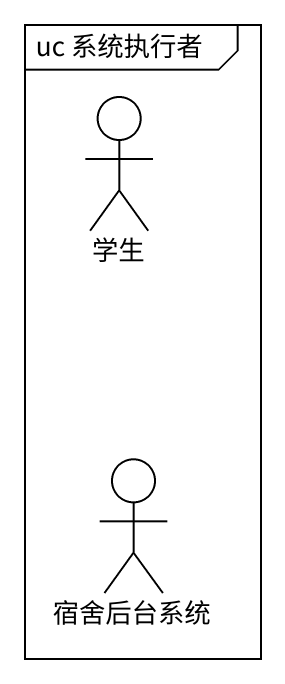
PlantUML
@startuml
mainframe uc 系统执行者
actor 学生
actor 宿舍后台系统
@enduml
